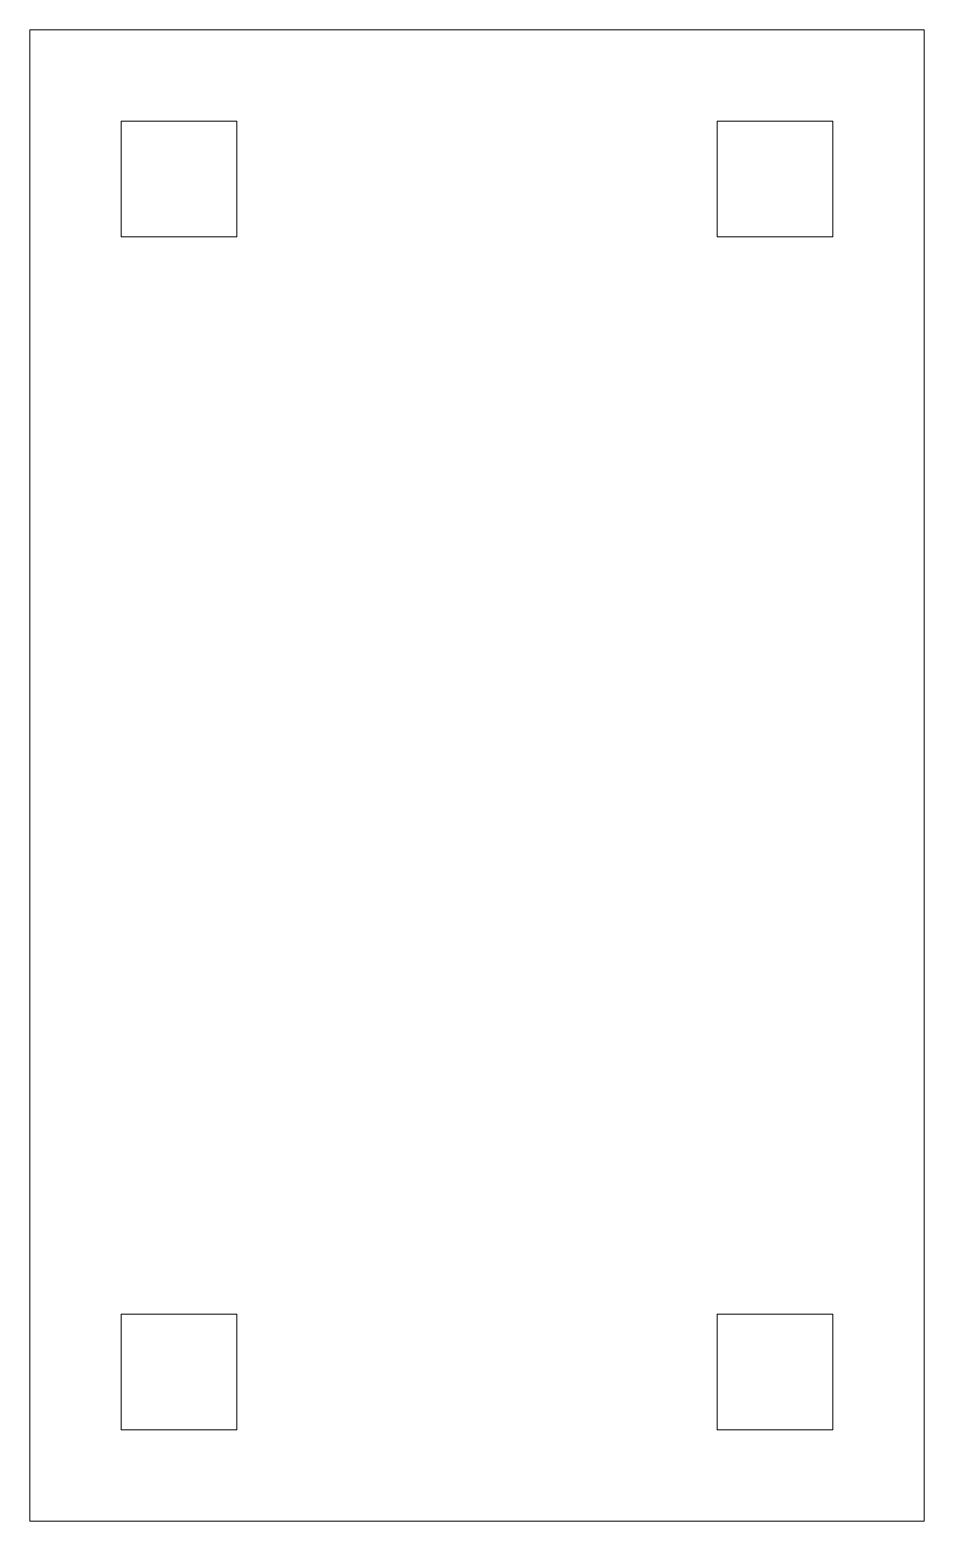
# Model space of a CAD drawing. Header units: inches. Extents: x -1.5 to 1.5, y -2.5 to 2.5.
import ezdxf

# ---------------------------------------------------------------- set-up
doc = ezdxf.new("R2010")
doc.units = ezdxf.units.IN
doc.header["$MEASUREMENT"] = 0

msp = doc.modelspace()

# ---------------------------------------------------------------- linework, layer by layer
at = {"color": 7, "linetype": 'Continuous', "lineweight": 15}
for p, q in [((1.5, 2.5), (-1.5, 2.5)), ((-1.5, 2.5), (-1.5, -2.5)), ((1.5, -2.5), (1.5, 2.5)), ((-0.806, 2.194), (-1.194, 2.194)), ((-1.194, 2.194), (-1.194, 1.806)), ((-0.806, 1.806), (-0.806, 2.194)), ((1.194, 2.194), (0.806, 2.194)), ((0.806, 2.194), (0.806, 1.806)), ((1.194, 1.806), (1.194, 2.194)), ((-1.194, 1.806), (-0.806, 1.806)), ((0.806, 1.806), (1.194, 1.806)), ((-0.806, -1.806), (-1.194, -1.806)), ((-1.194, -1.806), (-1.194, -2.194)), ((-0.806, -2.194), (-0.806, -1.806)), ((1.194, -1.806), (0.806, -1.806)), ((0.806, -1.806), (0.806, -2.194)), ((1.194, -2.194), (1.194, -1.806)), ((-1.194, -2.194), (-0.806, -2.194)), ((0.806, -2.194), (1.194, -2.194)), ((-1.5, -2.5), (1.5, -2.5))]:
    msp.add_line(p, q, dxfattribs=at)

doc.saveas('drawing.dxf')
